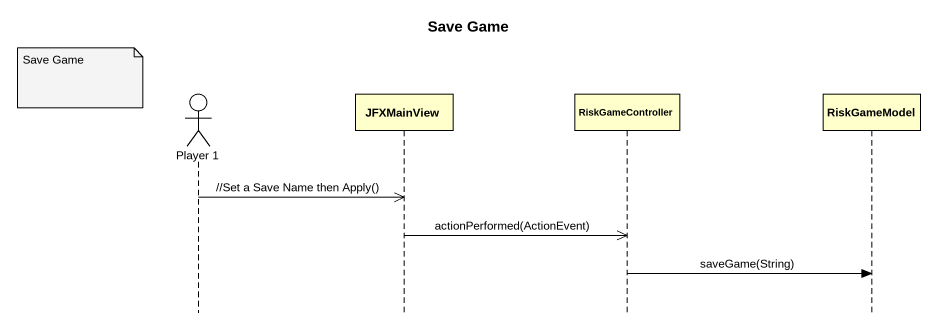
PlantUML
@startuml
title Save Game
hide footbox
actor "Player 1" as Player_1
participant JFXMainView
participant RiskGameController
participant RiskGameModel

note left of Player_1 : Save Game
Player_1 ->> JFXMainView : //Set a Save Name then Apply()
JFXMainView ->> RiskGameController : actionPerformed(ActionEvent)
RiskGameController -> RiskGameModel : saveGame(String)
@enduml
